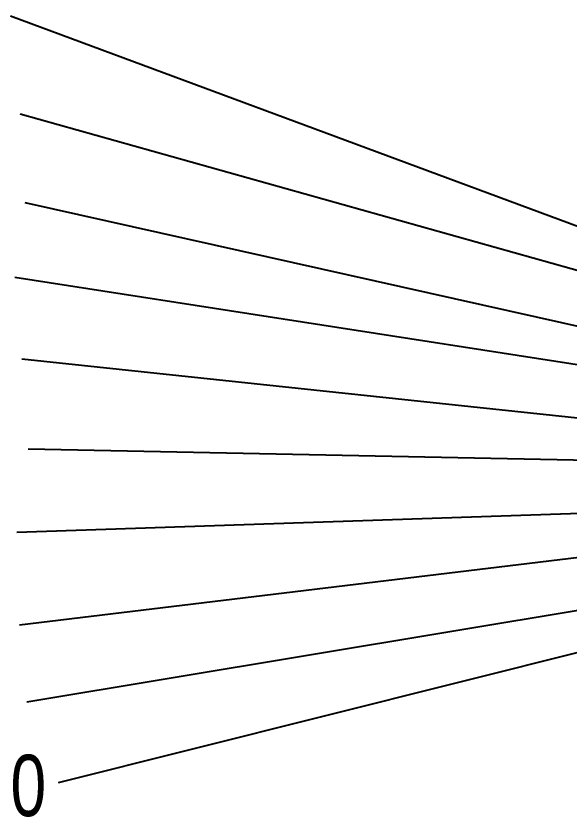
# Model space of a CAD drawing. Header units: millimetres. Extents: x 3193 to 3447, y -44 to 135.
# Drawn here: x 3222.29 to 3249.66, y 49.48 to 89.03 of the extents above; entities that cross this region are included whole.
import ezdxf

# ---------------------------------------------------------------- set-up
doc = ezdxf.new("R2010")
doc.units = ezdxf.units.MM
doc.header["$LTSCALE"] = 23.1
doc.layers.add('備註', color=1, linetype='CONTINUOUS')
doc.styles.get("Standard").update_dxf_attribs({"font": 'simplex.shx', "width": 0.8})

msp = doc.modelspace()

# ---------------------------------------------------------------- linework, layer by layer
at = {"layer": '備註', "color": 1, "linetype": 'Continuous'}
for p, q in [((3261.762, 74.277), (3222.015, 89.033)), ((3261.829, 73.132), (3222.491, 84.191)), ((3261.897, 71.044), (3222.739, 79.813)), ((3261.575, 70.019), (3222.234, 76.124)), ((3261.627, 67.946), (3222.577, 72.082)), ((3261.786, 66.845), (3222.886, 67.649)), ((3261.762, 64.848), (3222.338, 63.519)), ((3261.829, 63.703), (3222.465, 58.945)), ((3261.762, 61.615), (3222.823, 55.145)), ((3261.762, 60.537), (3224.371, 51.161))]:
    msp.add_line(p, q, dxfattribs=at)

# ---------------------------------------------------------------- texts
at = {"layer": '備註', "color": 1, "lineweight": 0, "insert": (3223.78, 52.549), "char_height": 3.02889, "attachment_point": 3}
msp.add_mtext('{\\fPMingLiU|b0|i0|c136|p2;\\C256; PIN10', dxfattribs=at)

doc.saveas('drawing.dxf')
